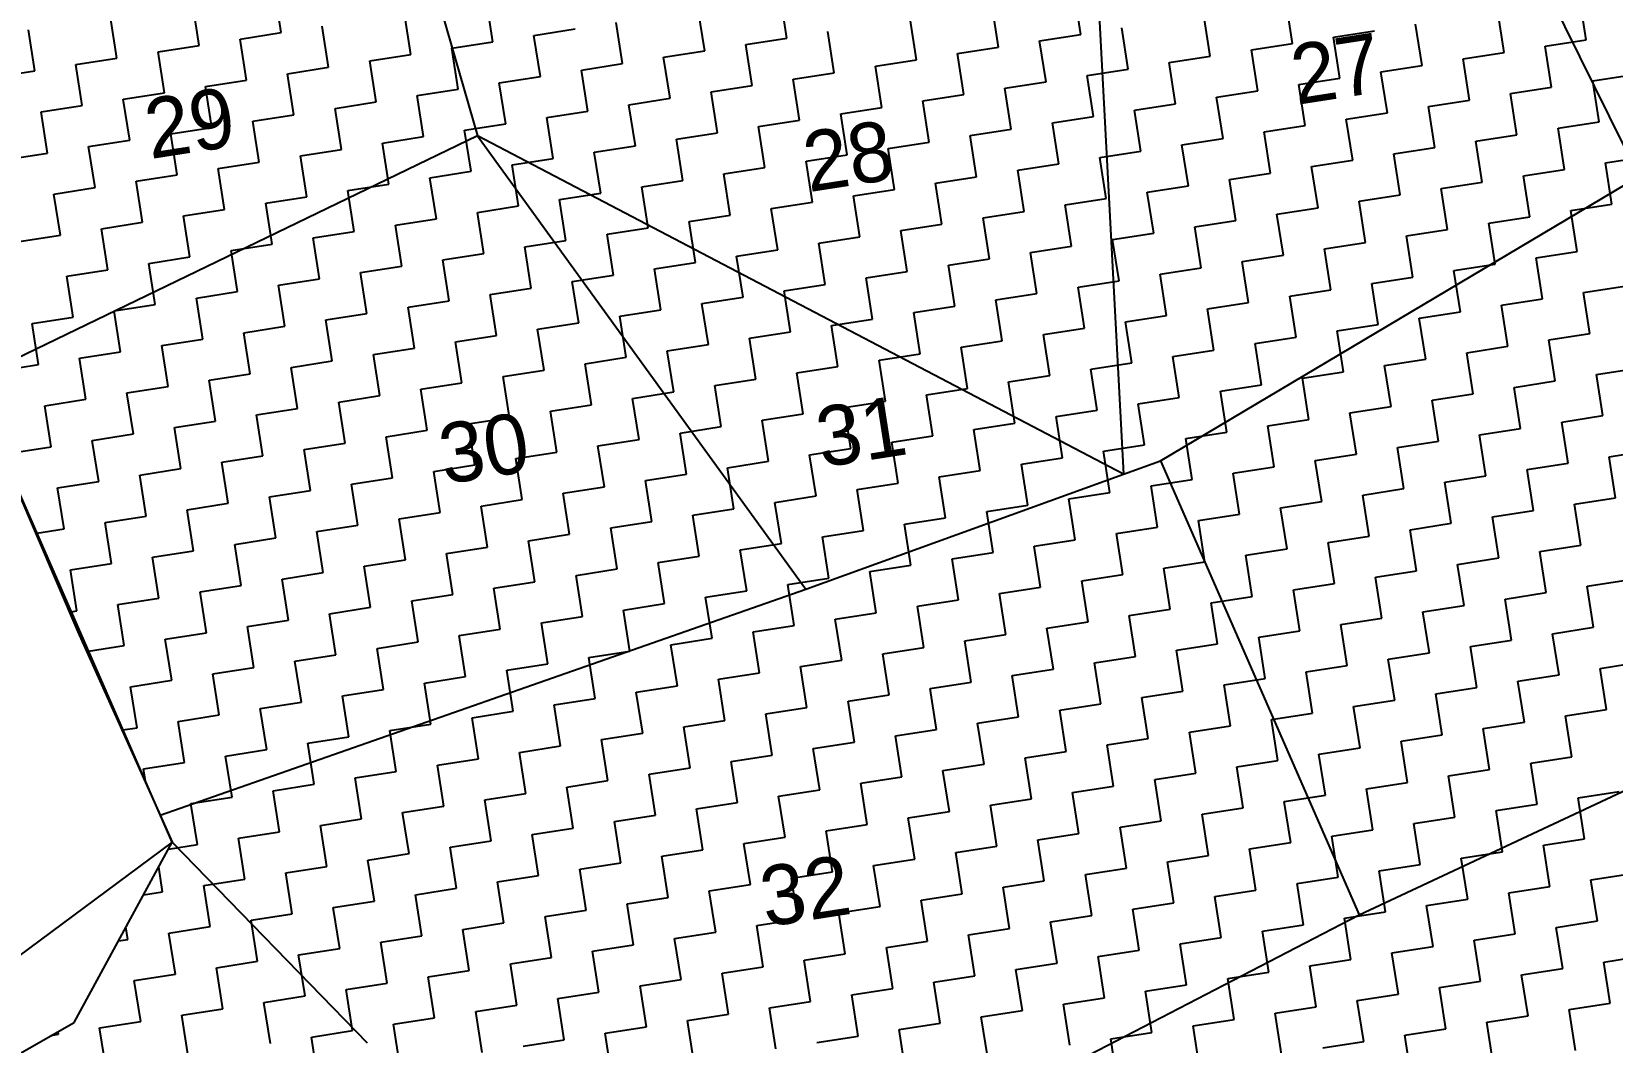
# Model space of a CAD drawing. Header units: metres. Extents: x 288492 to 290465, y 1999120 to 2001541.
# Drawn here: x 289050.3 to 289238.9, y 1999609.9 to 1999730.6 of the extents above; entities that cross this region are included whole.
import ezdxf
from ezdxf.enums import TextEntityAlignment as Align

# ---------------------------------------------------------------- set-up
doc = ezdxf.new("R2010")
doc.units = ezdxf.units.M
doc.header["$MEASUREMENT"] = 0
for name, color, linetype in [('POLY_HATCH', 12, 'Continuous'), ('POLY_PARCEL', 6, 'Continuous'), ('TEXT_PARCEL', 7, 'Continuous'), ('V_BOUND_LINE', 7, 'Continuous')]:
    doc.layers.add(name, color=color, linetype=linetype)
doc.styles.add('TEXT_MAP', font='KRDEV050.TTF')

# ---------------------------------------------------------------- blocks, each defined once
blk = doc.blocks.new('25')
at = {"layer": 'POLY_HATCH', "linetype": 'Continuous'}
for p, q in [((289072.13, 1999694.11), (289071.36, 1999699.17)), ((289098.18, 1999692.89), (289097.41, 1999697.94)), ((289134.34, 1999693.2), (289133.57, 1999698.26)), ((289170.5, 1999693.51), (289169.73, 1999698.57)), ((289051.9, 1999691.04), (289051.14, 1999696.1)), ((289062.01, 1999692.58), (289061.25, 1999697.63)), ((289088.06, 1999691.35), (289087.3, 1999696.41)), ((289124.23, 1999691.67), (289123.46, 1999696.72)), ((289160.39, 1999691.98), (289159.62, 1999697.03)), ((289196.55, 1999692.29), (289195.78, 1999697.35)), ((289222.6, 1999691.07), (289221.83, 1999696.12)), ((289232.71, 1999692.6), (289231.94, 1999697.66)), ((289041.79, 1999689.51), (289041.02, 1999694.56)), ((289067.07, 1999693.34), (289072.13, 1999694.11)), ((289077.95, 1999689.82), (289077.18, 1999694.88)), ((289103.23, 1999693.65), (289108.29, 1999694.42)), ((289114.11, 1999690.13), (289113.35, 1999695.19)), ((289140.16, 1999688.91), (289139.39, 1999693.97)), ((289150.27, 1999690.44), (289149.51, 1999695.5)), ((289176.32, 1999689.22), (289175.56, 1999694.28)), ((289186.44, 1999690.76), (289185.67, 1999695.81)), ((289212.49, 1999689.53), (289211.72, 1999694.59)), ((289056.96, 1999691.81), (289062.01, 1999692.58)), ((289067.84, 1999688.29), (289067.07, 1999693.34)), ((289093.12, 1999692.12), (289098.18, 1999692.89)), ((289093.89, 1999687.06), (289093.12, 1999692.12)), ((289104, 1999688.6), (289103.23, 1999693.65)), ((289129.28, 1999692.43), (289134.34, 1999693.2)), ((289130.05, 1999687.38), (289129.28, 1999692.43)), ((289165.44, 1999692.74), (289170.5, 1999693.51)), ((289166.21, 1999687.69), (289165.44, 1999692.74)), ((289191.49, 1999691.52), (289196.55, 1999692.29)), ((289201.61, 1999693.06), (289206.66, 1999693.82)), ((289202.37, 1999688), (289201.61, 1999693.06)), ((289227.65, 1999691.83), (289232.71, 1999692.6)), ((289046.85, 1999690.27), (289051.9, 1999691.04)), ((289047.61, 1999685.22), (289046.85, 1999690.27)), ((289057.73, 1999686.75), (289056.96, 1999691.81)), ((289083.01, 1999690.59), (289088.06, 1999691.35)), ((289083.77, 1999685.53), (289083.01, 1999690.59)), ((289109.06, 1999689.36), (289114.11, 1999690.13)), ((289119.17, 1999690.9), (289124.23, 1999691.67)), ((289119.94, 1999685.84), (289119.17, 1999690.9)), ((289145.22, 1999689.68), (289150.27, 1999690.44)), ((289155.33, 1999691.21), (289160.39, 1999691.98)), ((289156.1, 1999686.15), (289155.33, 1999691.21)), ((289181.38, 1999689.99), (289186.44, 1999690.76)), ((289192.26, 1999686.47), (289191.49, 1999691.52)), ((289217.54, 1999690.3), (289222.6, 1999691.07)), ((289218.31, 1999685.24), (289217.54, 1999690.3)), ((289228.42, 1999686.78), (289227.65, 1999691.83)), ((289036.73, 1999688.74), (289041.79, 1999689.51)), ((289062.78, 1999687.52), (289067.84, 1999688.29)), ((289072.89, 1999689.05), (289077.95, 1999689.82)), ((289073.66, 1999684), (289072.89, 1999689.05)), ((289098.94, 1999687.83), (289104, 1999688.6)), ((289109.82, 1999684.31), (289109.06, 1999689.36)), ((289135.11, 1999688.14), (289140.16, 1999688.91)), ((289135.87, 1999683.09), (289135.11, 1999688.14)), ((289145.99, 1999684.62), (289145.22, 1999689.68)), ((289171.27, 1999688.45), (289176.32, 1999689.22)), ((289172.03, 1999683.4), (289171.27, 1999688.45)), ((289182.15, 1999684.93), (289181.38, 1999689.99)), ((289207.43, 1999688.77), (289212.49, 1999689.53)), ((289208.2, 1999683.71), (289207.43, 1999688.77)), ((289233.48, 1999687.54), (289238.53, 1999688.31)), ((289052.67, 1999685.99), (289057.73, 1999686.75)), ((289063.55, 1999682.46), (289062.78, 1999687.52)), ((289088.83, 1999686.3), (289093.89, 1999687.06)), ((289089.6, 1999681.24), (289088.83, 1999686.3)), ((289099.71, 1999682.77), (289098.94, 1999687.83)), ((289124.99, 1999686.61), (289130.05, 1999687.38)), ((289125.76, 1999681.55), (289124.99, 1999686.61)), ((289161.15, 1999686.92), (289166.21, 1999687.69)), ((289161.92, 1999681.86), (289161.15, 1999686.92)), ((289187.2, 1999685.7), (289192.26, 1999686.47)), ((289197.32, 1999687.23), (289202.37, 1999688)), ((289198.08, 1999682.18), (289197.32, 1999687.23)), ((289223.37, 1999686.01), (289228.42, 1999686.78)), ((289234.24, 1999682.49), (289233.48, 1999687.54)), ((289042.56, 1999684.45), (289047.61, 1999685.22)), ((289043.32, 1999679.39), (289042.56, 1999684.45)), ((289053.44, 1999680.93), (289052.67, 1999685.99)), ((289078.72, 1999684.76), (289083.77, 1999685.53)), ((289079.48, 1999679.71), (289078.72, 1999684.76)), ((289104.77, 1999683.54), (289109.82, 1999684.31)), ((289114.88, 1999685.07), (289119.94, 1999685.84)), ((289115.65, 1999680.02), (289114.88, 1999685.07)), ((289140.93, 1999683.85), (289145.99, 1999684.62)), ((289151.04, 1999685.39), (289156.1, 1999686.15)), ((289151.81, 1999680.33), (289151.04, 1999685.39)), ((289177.09, 1999684.16), (289182.15, 1999684.93)), ((289187.97, 1999680.64), (289187.2, 1999685.7)), ((289213.25, 1999684.48), (289218.31, 1999685.24)), ((289214.02, 1999679.42), (289213.25, 1999684.48)), ((289224.13, 1999680.95), (289223.37, 1999686.01)), ((289058.49, 1999681.7), (289063.55, 1999682.46)), ((289068.61, 1999683.23), (289073.66, 1999684)), ((289069.37, 1999678.17), (289068.61, 1999683.23)), ((289094.65, 1999682.01), (289099.71, 1999682.77)), ((289105.53, 1999678.48), (289104.77, 1999683.54)), ((289130.82, 1999682.32), (289135.87, 1999683.09)), ((289131.58, 1999677.26), (289130.82, 1999682.32)), ((289141.7, 1999678.8), (289140.93, 1999683.85)), ((289166.98, 1999682.63), (289172.03, 1999683.4)), ((289167.74, 1999677.57), (289166.98, 1999682.63)), ((289177.86, 1999679.11), (289177.09, 1999684.16)), ((289203.14, 1999682.94), (289208.2, 1999683.71)), ((289203.91, 1999677.89), (289203.14, 1999682.94)), ((289229.19, 1999681.72), (289234.24, 1999682.49)), ((289048.38, 1999680.16), (289053.44, 1999680.93)), ((289059.26, 1999676.64), (289058.49, 1999681.7)), ((289084.54, 1999680.47), (289089.6, 1999681.24)), ((289085.31, 1999675.42), (289084.54, 1999680.47)), ((289095.42, 1999676.95), (289094.65, 1999682.01)), ((289120.7, 1999680.79), (289125.76, 1999681.55)), ((289121.47, 1999675.73), (289120.7, 1999680.79)), ((289146.75, 1999679.56), (289151.81, 1999680.33)), ((289156.86, 1999681.1), (289161.92, 1999681.86)), ((289157.63, 1999676.04), (289156.86, 1999681.1)), ((289182.91, 1999679.88), (289187.97, 1999680.64)), ((289193.03, 1999681.41), (289198.08, 1999682.18)), ((289193.79, 1999676.35), (289193.03, 1999681.41)), ((289219.08, 1999680.19), (289224.13, 1999680.95)), ((289229.96, 1999676.66), (289229.19, 1999681.72)), ((289038.27, 1999678.63), (289043.32, 1999679.39)), ((289049.15, 1999675.11), (289048.38, 1999680.16)), ((289074.43, 1999678.94), (289079.48, 1999679.71)), ((289075.2, 1999673.88), (289074.43, 1999678.94)), ((289100.48, 1999677.72), (289105.53, 1999678.48)), ((289110.59, 1999679.25), (289115.65, 1999680.02)), ((289111.36, 1999674.2), (289110.59, 1999679.25)), ((289136.64, 1999678.03), (289141.7, 1999678.8)), ((289147.52, 1999674.51), (289146.75, 1999679.56)), ((289172.8, 1999678.34), (289177.86, 1999679.11)), ((289183.68, 1999674.82), (289182.91, 1999679.88)), ((289208.96, 1999678.65), (289214.02, 1999679.42)), ((289209.73, 1999673.6), (289208.96, 1999678.65)), ((289219.84, 1999675.13), (289219.08, 1999680.19)), ((289054.2, 1999675.87), (289059.26, 1999676.64)), ((289064.32, 1999677.41), (289069.37, 1999678.17)), ((289065.08, 1999672.35), (289064.32, 1999677.41)), ((289090.36, 1999676.18), (289095.42, 1999676.95)), ((289101.24, 1999672.66), (289100.48, 1999677.72)), ((289126.53, 1999676.5), (289131.58, 1999677.26)), ((289127.29, 1999671.44), (289126.53, 1999676.5)), ((289137.41, 1999672.97), (289136.64, 1999678.03)), ((289162.69, 1999676.81), (289167.74, 1999677.57)), ((289163.46, 1999671.75), (289162.69, 1999676.81)), ((289173.57, 1999673.29), (289172.8, 1999678.34)), ((289198.85, 1999677.12), (289203.91, 1999677.89)), ((289199.62, 1999672.06), (289198.85, 1999677.12)), ((289224.9, 1999675.9), (289229.96, 1999676.66)), ((289235.01, 1999677.43), (289240.07, 1999678.2)), ((289235.78, 1999672.37), (289235.01, 1999677.43)), ((289044.09, 1999674.34), (289049.15, 1999675.11)), ((289054.97, 1999670.82), (289054.2, 1999675.87)), ((289080.25, 1999674.65), (289085.31, 1999675.42)), ((289081.02, 1999669.59), (289080.25, 1999674.65)), ((289091.13, 1999671.13), (289090.36, 1999676.18)), ((289116.41, 1999674.96), (289121.47, 1999675.73)), ((289117.18, 1999669.91), (289116.41, 1999674.96)), ((289142.46, 1999673.74), (289147.52, 1999674.51)), ((289152.58, 1999675.27), (289157.63, 1999676.04)), ((289153.34, 1999670.22), (289152.58, 1999675.27)), ((289178.62, 1999674.05), (289183.68, 1999674.82)), ((289188.74, 1999675.59), (289193.79, 1999676.35)), ((289189.5, 1999670.53), (289188.74, 1999675.59)), ((289214.79, 1999674.36), (289219.84, 1999675.13)), ((289225.67, 1999670.84), (289224.9, 1999675.9)), ((289044.86, 1999669.28), (289044.09, 1999674.34)), ((289070.14, 1999673.12), (289075.2, 1999673.88)), ((289070.91, 1999668.06), (289070.14, 1999673.12)), ((289096.19, 1999671.89), (289101.24, 1999672.66)), ((289106.3, 1999673.43), (289111.36, 1999674.2)), ((289107.07, 1999668.37), (289106.3, 1999673.43)), ((289132.35, 1999672.21), (289137.41, 1999672.97)), ((289143.23, 1999668.68), (289142.46, 1999673.74)), ((289168.51, 1999672.52), (289173.57, 1999673.29)), ((289179.39, 1999669), (289178.62, 1999674.05)), ((289204.67, 1999672.83), (289209.73, 1999673.6)), ((289205.44, 1999667.77), (289204.67, 1999672.83)), ((289215.55, 1999669.31), (289214.79, 1999674.36)), ((289049.91, 1999670.05), (289054.97, 1999670.82)), ((289060.03, 1999671.58), (289065.08, 1999672.35)), ((289060.79, 1999666.53), (289060.03, 1999671.58)), ((289086.08, 1999670.36), (289091.13, 1999671.13)), ((289096.95, 1999666.84), (289096.19, 1999671.89)), ((289122.24, 1999670.67), (289127.29, 1999671.44)), ((289123, 1999665.62), (289122.24, 1999670.67)), ((289133.12, 1999667.15), (289132.35, 1999672.21)), ((289158.4, 1999670.98), (289163.46, 1999671.75)), ((289159.17, 1999665.93), (289158.4, 1999670.98)), ((289169.28, 1999667.46), (289168.51, 1999672.52)), ((289194.56, 1999671.3), (289199.62, 1999672.06)), ((289195.33, 1999666.24), (289194.56, 1999671.3)), ((289220.61, 1999670.07), (289225.67, 1999670.84)), ((289230.72, 1999671.61), (289235.78, 1999672.37)), ((289231.49, 1999666.55), (289230.72, 1999671.61)), ((289039.8, 1999668.52), (289044.86, 1999669.28)), ((289050.68, 1999664.99), (289049.91, 1999670.05)), ((289075.96, 1999668.83), (289081.02, 1999669.59)), ((289076.73, 1999663.77), (289075.96, 1999668.83)), ((289086.84, 1999665.3), (289086.08, 1999670.36)), ((289112.12, 1999669.14), (289117.18, 1999669.91)), ((289112.89, 1999664.08), (289112.12, 1999669.14)), ((289138.17, 1999667.92), (289143.23, 1999668.68)), ((289148.29, 1999669.45), (289153.34, 1999670.22)), ((289149.05, 1999664.39), (289148.29, 1999669.45)), ((289174.33, 1999668.23), (289179.39, 1999669)), ((289184.45, 1999669.76), (289189.5, 1999670.53)), ((289185.21, 1999664.71), (289184.45, 1999669.76)), ((289210.5, 1999668.54), (289215.55, 1999669.31)), ((289221.38, 1999665.02), (289220.61, 1999670.07)), ((289065.85, 1999667.29), (289070.91, 1999668.06)), ((289066.62, 1999662.24), (289065.85, 1999667.29)), ((289091.9, 1999666.07), (289096.95, 1999666.84)), ((289102.01, 1999667.61), (289107.07, 1999668.37)), ((289102.78, 1999662.55), (289102.01, 1999667.61)), ((289128.06, 1999666.38), (289133.12, 1999667.15)), ((289138.94, 1999662.86), (289138.17, 1999667.92)), ((289164.22, 1999666.69), (289169.28, 1999667.46)), ((289175.1, 1999663.17), (289174.33, 1999668.23)), ((289200.38, 1999667.01), (289205.44, 1999667.77)), ((289201.15, 1999661.95), (289200.38, 1999667.01)), ((289211.26, 1999663.48), (289210.5, 1999668.54)), ((289045.62, 1999664.23), (289050.68, 1999664.99)), ((289055.74, 1999665.76), (289060.79, 1999666.53)), ((289056.5, 1999660.7), (289055.74, 1999665.76)), ((289081.79, 1999664.54), (289086.84, 1999665.3)), ((289092.67, 1999661.01), (289091.9, 1999666.07)), ((289117.95, 1999664.85), (289123, 1999665.62)), ((289118.71, 1999659.79), (289117.95, 1999664.85)), ((289128.83, 1999661.33), (289128.06, 1999666.38)), ((289154.11, 1999665.16), (289159.17, 1999665.93)), ((289154.88, 1999660.1), (289154.11, 1999665.16)), ((289164.99, 1999661.64), (289164.22, 1999666.69)), ((289190.27, 1999665.47), (289195.33, 1999666.24)), ((289191.04, 1999660.42), (289190.27, 1999665.47)), ((289216.32, 1999664.25), (289221.38, 1999665.02)), ((289226.43, 1999665.78), (289231.49, 1999666.55)), ((289227.2, 1999660.73), (289226.43, 1999665.78)), ((289046.39, 1999659.17), (289045.62, 1999664.23)), ((289071.67, 1999663), (289076.73, 1999663.77)), ((289072.44, 1999657.95), (289071.67, 1999663)), ((289082.55, 1999659.48), (289081.79, 1999664.54)), ((289107.83, 1999663.32), (289112.89, 1999664.08)), ((289108.6, 1999658.26), (289107.83, 1999663.32)), ((289133.88, 1999662.09), (289138.94, 1999662.86)), ((289144, 1999663.63), (289149.05, 1999664.39)), ((289144.76, 1999658.57), (289144, 1999663.63)), ((289170.05, 1999662.41), (289175.1, 1999663.17)), ((289180.16, 1999663.94), (289185.21, 1999664.71)), ((289180.92, 1999658.88), (289180.16, 1999663.94)), ((289206.21, 1999662.72), (289211.26, 1999663.48)), ((289217.09, 1999659.19), (289216.32, 1999664.25)), ((289061.56, 1999661.47), (289066.62, 1999662.24)), ((289062.33, 1999656.41), (289061.56, 1999661.47)), ((289087.61, 1999660.25), (289092.67, 1999661.01)), ((289097.72, 1999661.78), (289102.78, 1999662.55)), ((289098.49, 1999656.73), (289097.72, 1999661.78)), ((289123.77, 1999660.56), (289128.83, 1999661.33)), ((289134.65, 1999657.04), (289133.88, 1999662.09)), ((289159.93, 1999660.87), (289164.99, 1999661.64)), ((289160.7, 1999655.82), (289159.93, 1999660.87)), ((289170.81, 1999657.35), (289170.05, 1999662.41)), ((289196.09, 1999661.18), (289201.15, 1999661.95)), ((289196.86, 1999656.13), (289196.09, 1999661.18)), ((289206.97, 1999657.66), (289206.21, 1999662.72)), ((289232.26, 1999661.5), (289237.31, 1999662.26)), ((289233.02, 1999656.44), (289232.26, 1999661.5)), ((289041.33, 1999658.4), (289046.39, 1999659.17)), ((289051.45, 1999659.94), (289056.5, 1999660.7)), ((289052.21, 1999654.88), (289051.45, 1999659.94)), ((289077.5, 1999658.71), (289082.55, 1999659.48)), ((289088.38, 1999655.19), (289087.61, 1999660.25)), ((289113.66, 1999659.03), (289118.71, 1999659.79)), ((289114.42, 1999653.97), (289113.66, 1999659.03)), ((289124.54, 1999655.5), (289123.77, 1999660.56)), ((289149.82, 1999659.34), (289154.88, 1999660.1)), ((289150.59, 1999654.28), (289149.82, 1999659.34)), ((289185.98, 1999659.65), (289191.04, 1999660.42)), ((289186.75, 1999654.59), (289185.98, 1999659.65)), ((289212.03, 1999658.43), (289217.09, 1999659.19)), ((289222.14, 1999659.96), (289227.2, 1999660.73)), ((289222.91, 1999654.91), (289222.14, 1999659.96)), ((289042.1, 1999653.35), (289041.33, 1999658.4)), ((289067.38, 1999657.18), (289072.44, 1999657.95)), ((289068.15, 1999652.12), (289067.38, 1999657.18)), ((289078.26, 1999653.66), (289077.5, 1999658.71)), ((289103.54, 1999657.49), (289108.6, 1999658.26)), ((289104.31, 1999652.44), (289103.54, 1999657.49)), ((289129.59, 1999656.27), (289134.65, 1999657.04)), ((289139.71, 1999657.8), (289144.76, 1999658.57)), ((289140.47, 1999652.75), (289139.71, 1999657.8)), ((289165.76, 1999656.58), (289170.81, 1999657.35)), ((289175.87, 1999658.12), (289180.92, 1999658.88)), ((289176.64, 1999653.06), (289175.87, 1999658.12)), ((289201.92, 1999656.89), (289206.97, 1999657.66)), ((289212.8, 1999653.37), (289212.03, 1999658.43)), ((289057.27, 1999655.65), (289062.33, 1999656.41)), ((289058.04, 1999650.59), (289057.27, 1999655.65)), ((289083.32, 1999654.42), (289088.38, 1999655.19)), ((289093.43, 1999655.96), (289098.49, 1999656.73)), ((289094.2, 1999650.9), (289093.43, 1999655.96)), ((289119.48, 1999654.74), (289124.54, 1999655.5)), ((289130.36, 1999651.21), (289129.59, 1999656.27)), ((289155.64, 1999655.05), (289160.7, 1999655.82)), ((289156.41, 1999649.99), (289155.64, 1999655.05)), ((289166.52, 1999651.53), (289165.76, 1999656.58)), ((289191.8, 1999655.36), (289196.86, 1999656.13)), ((289192.57, 1999650.3), (289191.8, 1999655.36)), ((289202.68, 1999651.84), (289201.92, 1999656.89)), ((289227.97, 1999655.67), (289233.02, 1999656.44)), ((289228.73, 1999650.62), (289227.97, 1999655.67)), ((289037.04, 1999652.58), (289042.1, 1999653.35)), ((289047.16, 1999654.11), (289052.21, 1999654.88)), ((289047.92, 1999649.06), (289047.16, 1999654.11)), ((289073.21, 1999652.89), (289078.26, 1999653.66)), ((289084.09, 1999649.37), (289083.32, 1999654.42)), ((289109.37, 1999653.2), (289114.42, 1999653.97)), ((289110.14, 1999648.15), (289109.37, 1999653.2)), ((289120.25, 1999649.68), (289119.48, 1999654.74)), ((289145.53, 1999653.51), (289150.59, 1999654.28)), ((289146.3, 1999648.46), (289145.53, 1999653.51)), ((289181.69, 1999653.83), (289186.75, 1999654.59)), ((289182.46, 1999648.77), (289181.69, 1999653.83)), ((289207.74, 1999652.6), (289212.8, 1999653.37)), ((289217.85, 1999654.14), (289222.91, 1999654.91)), ((289218.62, 1999649.08), (289217.85, 1999654.14)), ((289063.09, 1999651.36), (289068.15, 1999652.12)), ((289063.86, 1999646.3), (289063.09, 1999651.36)), ((289073.97, 1999647.83), (289073.21, 1999652.89)), ((289099.26, 1999651.67), (289104.31, 1999652.44)), ((289100.02, 1999646.61), (289099.26, 1999651.67)), ((289125.3, 1999650.45), (289130.36, 1999651.21)), ((289135.42, 1999651.98), (289140.47, 1999652.75)), ((289136.18, 1999646.92), (289135.42, 1999651.98)), ((289161.47, 1999650.76), (289166.52, 1999651.53)), ((289171.58, 1999652.29), (289176.64, 1999653.06)), ((289172.35, 1999647.24), (289171.58, 1999652.29)), ((289197.63, 1999651.07), (289202.68, 1999651.84)), ((289208.51, 1999647.55), (289207.74, 1999652.6)), ((289233.79, 1999651.38), (289238.85, 1999652.15)), ((289234.56, 1999646.33), (289233.79, 1999651.38)), ((289052.98, 1999649.82), (289058.04, 1999650.59)), ((289053.75, 1999644.77), (289052.98, 1999649.82)), ((289079.03, 1999648.6), (289084.09, 1999649.37)), ((289089.14, 1999650.14), (289094.2, 1999650.9)), ((289089.91, 1999645.08), (289089.14, 1999650.14)), ((289115.19, 1999648.91), (289120.25, 1999649.68)), ((289126.07, 1999645.39), (289125.3, 1999650.45)), ((289151.35, 1999649.22), (289156.41, 1999649.99)), ((289152.12, 1999644.17), (289151.35, 1999649.22)), ((289162.23, 1999645.7), (289161.47, 1999650.76)), ((289187.52, 1999649.54), (289192.57, 1999650.3)), ((289188.28, 1999644.48), (289187.52, 1999649.54)), ((289198.39, 1999646.01), (289197.63, 1999651.07)), ((289223.68, 1999649.85), (289228.73, 1999650.62)), ((289224.44, 1999644.79), (289223.68, 1999649.85)), ((289042.87, 1999648.29), (289047.92, 1999649.06)), ((289043.63, 1999643.23), (289042.87, 1999648.29)), ((289068.92, 1999647.07), (289073.97, 1999647.83)), ((289079.8, 1999643.54), (289079.03, 1999648.6)), ((289105.08, 1999647.38), (289110.14, 1999648.15)), ((289105.85, 1999642.32), (289105.08, 1999647.38)), ((289115.96, 1999643.86), (289115.19, 1999648.91)), ((289141.24, 1999647.69), (289146.3, 1999648.46)), ((289142.01, 1999642.63), (289141.24, 1999647.69)), ((289177.4, 1999648), (289182.46, 1999648.77)), ((289178.17, 1999642.95), (289177.4, 1999648)), ((289203.45, 1999646.78), (289208.51, 1999647.55)), ((289213.56, 1999648.31), (289218.62, 1999649.08)), ((289214.33, 1999643.26), (289213.56, 1999648.31)), ((289058.8, 1999645.53), (289063.86, 1999646.3)), ((289059.57, 1999640.48), (289058.8, 1999645.53)), ((289069.68, 1999642.01), (289068.92, 1999647.07)), ((289094.97, 1999645.85), (289100.02, 1999646.61)), ((289095.73, 1999640.79), (289094.97, 1999645.85)), ((289121.01, 1999644.62), (289126.07, 1999645.39)), ((289131.13, 1999646.16), (289136.18, 1999646.92)), ((289131.89, 1999641.1), (289131.13, 1999646.16)), ((289157.18, 1999644.94), (289162.23, 1999645.7)), ((289167.29, 1999646.47), (289172.35, 1999647.24)), ((289168.06, 1999641.41), (289167.29, 1999646.47)), ((289193.34, 1999645.25), (289198.39, 1999646.01)), ((289204.22, 1999641.72), (289203.45, 1999646.78)), ((289229.5, 1999645.56), (289234.56, 1999646.33)), ((289230.27, 1999640.5), (289229.5, 1999645.56)), ((289048.69, 1999644), (289053.75, 1999644.77)), ((289049.46, 1999638.94), (289048.69, 1999644)), ((289074.74, 1999642.78), (289079.8, 1999643.54)), ((289084.85, 1999644.31), (289089.91, 1999645.08)), ((289085.62, 1999639.26), (289084.85, 1999644.31)), ((289110.9, 1999643.09), (289115.96, 1999643.86)), ((289121.78, 1999639.57), (289121.01, 1999644.62)), ((289147.06, 1999643.4), (289152.12, 1999644.17)), ((289147.83, 1999638.35), (289147.06, 1999643.4)), ((289157.94, 1999639.88), (289157.18, 1999644.94)), ((289183.23, 1999643.71), (289188.28, 1999644.48)), ((289183.99, 1999638.66), (289183.23, 1999643.71)), ((289194.11, 1999640.19), (289193.34, 1999645.25)), ((289219.39, 1999644.03), (289224.44, 1999644.79)), ((289220.15, 1999638.97), (289219.39, 1999644.03)), ((289038.58, 1999642.47), (289043.63, 1999643.23)), ((289064.63, 1999641.24), (289069.68, 1999642.01)), ((289075.51, 1999637.72), (289074.74, 1999642.78)), ((289100.79, 1999641.56), (289105.85, 1999642.32)), ((289101.56, 1999636.5), (289100.79, 1999641.56)), ((289111.67, 1999638.03), (289110.9, 1999643.09)), ((289136.95, 1999641.87), (289142.01, 1999642.63)), ((289137.72, 1999636.81), (289136.95, 1999641.87)), ((289173.11, 1999642.18), (289178.17, 1999642.95)), ((289173.88, 1999637.12), (289173.11, 1999642.18)), ((289199.16, 1999640.96), (289204.22, 1999641.72)), ((289209.27, 1999642.49), (289214.33, 1999643.26)), ((289210.04, 1999637.44), (289209.27, 1999642.49)), ((289235.32, 1999641.27), (289240.38, 1999642.04)), ((289054.51, 1999639.71), (289059.57, 1999640.48)), ((289055.28, 1999634.65), (289054.51, 1999639.71)), ((289065.39, 1999636.19), (289064.63, 1999641.24)), ((289090.68, 1999640.02), (289095.73, 1999640.79)), ((289091.44, 1999634.97), (289090.68, 1999640.02)), ((289116.73, 1999638.8), (289121.78, 1999639.57)), ((289126.84, 1999640.33), (289131.89, 1999641.1)), ((289127.61, 1999635.28), (289126.84, 1999640.33)), ((289152.89, 1999639.11), (289157.94, 1999639.88)), ((289163, 1999640.65), (289168.06, 1999641.41)), ((289163.77, 1999635.59), (289163, 1999640.65)), ((289189.05, 1999639.42), (289194.11, 1999640.19)), ((289199.93, 1999635.9), (289199.16, 1999640.96)), ((289225.21, 1999639.74), (289230.27, 1999640.5)), ((289225.98, 1999634.68), (289225.21, 1999639.74)), ((289236.09, 1999636.21), (289235.32, 1999641.27)), ((289044.4, 1999638.18), (289049.46, 1999638.94)), ((289045.17, 1999633.12), (289044.4, 1999638.18)), ((289070.45, 1999636.95), (289075.51, 1999637.72)), ((289080.56, 1999638.49), (289085.62, 1999639.26)), ((289081.33, 1999633.43), (289080.56, 1999638.49)), ((289106.61, 1999637.27), (289111.67, 1999638.03)), ((289117.49, 1999633.74), (289116.73, 1999638.8)), ((289142.77, 1999637.58), (289147.83, 1999638.35)), ((289143.54, 1999632.52), (289142.77, 1999637.58)), ((289153.65, 1999634.06), (289152.89, 1999639.11)), ((289178.94, 1999637.89), (289183.99, 1999638.66)), ((289179.7, 1999632.83), (289178.94, 1999637.89)), ((289189.82, 1999634.37), (289189.05, 1999639.42)), ((289215.1, 1999638.2), (289220.15, 1999638.97)), ((289215.86, 1999633.15), (289215.1, 1999638.2)), ((289060.34, 1999635.42), (289065.39, 1999636.19)), ((289071.22, 1999631.9), (289070.45, 1999636.95)), ((289096.5, 1999635.73), (289101.56, 1999636.5)), ((289097.27, 1999630.68), (289096.5, 1999635.73)), ((289107.38, 1999632.21), (289106.61, 1999637.27)), ((289132.66, 1999636.04), (289137.72, 1999636.81)), ((289133.43, 1999630.99), (289132.66, 1999636.04)), ((289158.71, 1999634.82), (289163.77, 1999635.59)), ((289168.82, 1999636.36), (289173.88, 1999637.12)), ((289169.59, 1999631.3), (289168.82, 1999636.36)), ((289194.87, 1999635.13), (289199.93, 1999635.9)), ((289204.99, 1999636.67), (289210.04, 1999637.44)), ((289205.75, 1999631.61), (289204.99, 1999636.67)), ((289231.03, 1999635.45), (289236.09, 1999636.21)), ((289050.23, 1999633.89), (289055.28, 1999634.65)), ((289050.99, 1999628.83), (289050.23, 1999633.89)), ((289061.1, 1999630.36), (289060.34, 1999635.42)), ((289086.39, 1999634.2), (289091.44, 1999634.97)), ((289087.15, 1999629.14), (289086.39, 1999634.2)), ((289112.44, 1999632.98), (289117.49, 1999633.74)), ((289122.55, 1999634.51), (289127.61, 1999635.28)), ((289123.32, 1999629.45), (289122.55, 1999634.51)), ((289148.6, 1999633.29), (289153.65, 1999634.06)), ((289159.48, 1999629.77), (289158.71, 1999634.82)), ((289184.76, 1999633.6), (289189.82, 1999634.37)), ((289195.64, 1999630.08), (289194.87, 1999635.13)), ((289220.92, 1999633.91), (289225.98, 1999634.68)), ((289221.69, 1999628.86), (289220.92, 1999633.91)), ((289231.8, 1999630.39), (289231.03, 1999635.45)), ((289041.83, 1999632.61), (289045.17, 1999633.12)), ((289066.16, 1999631.13), (289071.22, 1999631.9)), ((289076.27, 1999632.67), (289081.33, 1999633.43)), ((289077.04, 1999627.61), (289076.27, 1999632.67)), ((289102.32, 1999631.44), (289107.38, 1999632.21)), ((289113.2, 1999627.92), (289112.44, 1999632.98)), ((289138.48, 1999631.76), (289143.54, 1999632.52)), ((289139.25, 1999626.7), (289138.48, 1999631.76)), ((289149.36, 1999628.23), (289148.6, 1999633.29)), ((289174.65, 1999632.07), (289179.7, 1999632.83)), ((289175.41, 1999627.01), (289174.65, 1999632.07)), ((289185.53, 1999628.54), (289184.76, 1999633.6)), ((289210.81, 1999632.38), (289215.86, 1999633.15)), ((289211.58, 1999627.32), (289210.81, 1999632.38)), ((289056.05, 1999629.6), (289061.1, 1999630.36)), ((289066.93, 1999626.08), (289066.16, 1999631.13)), ((289092.21, 1999629.91), (289097.27, 1999630.68)), ((289092.98, 1999624.85), (289092.21, 1999629.91)), ((289103.09, 1999626.39), (289102.32, 1999631.44)), ((289128.37, 1999630.22), (289133.43, 1999630.99)), ((289129.14, 1999625.16), (289128.37, 1999630.22)), ((289154.42, 1999629), (289159.48, 1999629.77)), ((289164.53, 1999630.53), (289169.59, 1999631.3)), ((289165.3, 1999625.48), (289164.53, 1999630.53)), ((289190.58, 1999629.31), (289195.64, 1999630.08)), ((289200.7, 1999630.84), (289205.75, 1999631.61)), ((289201.46, 1999625.79), (289200.7, 1999630.84)), ((289226.74, 1999629.62), (289231.8, 1999630.39)), ((289045.94, 1999628.06), (289050.99, 1999628.83)), ((289046.7, 1999623.01), (289045.94, 1999628.06)), ((289056.82, 1999624.54), (289056.05, 1999629.6)), ((289082.1, 1999628.38), (289087.15, 1999629.14)), ((289082.86, 1999623.32), (289082.1, 1999628.38)), ((289108.15, 1999627.15), (289113.2, 1999627.92)), ((289118.26, 1999628.69), (289123.32, 1999629.45)), ((289119.03, 1999623.63), (289118.26, 1999628.69)), ((289144.31, 1999627.47), (289149.36, 1999628.23)), ((289155.19, 1999623.94), (289154.42, 1999629)), ((289180.47, 1999627.78), (289185.53, 1999628.54)), ((289191.35, 1999624.25), (289190.58, 1999629.31)), ((289216.63, 1999628.09), (289221.69, 1999628.86)), ((289217.4, 1999623.03), (289216.63, 1999628.09)), ((289227.51, 1999624.57), (289226.74, 1999629.62)), ((289061.87, 1999625.31), (289066.93, 1999626.08)), ((289071.98, 1999626.84), (289077.04, 1999627.61)), ((289072.75, 1999621.79), (289071.98, 1999626.84)), ((289098.03, 1999625.62), (289103.09, 1999626.39)), ((289108.91, 1999622.1), (289108.15, 1999627.15)), ((289134.2, 1999625.93), (289139.25, 1999626.7)), ((289134.96, 1999620.88), (289134.2, 1999625.93)), ((289145.07, 1999622.41), (289144.31, 1999627.47)), ((289170.36, 1999626.24), (289175.41, 1999627.01)), ((289171.12, 1999621.19), (289170.36, 1999626.24)), ((289181.24, 1999622.72), (289180.47, 1999627.78)), ((289206.52, 1999626.56), (289211.58, 1999627.32)), ((289207.29, 1999621.5), (289206.52, 1999626.56)), ((289232.57, 1999625.33), (289237.62, 1999626.1)), ((289051.76, 1999623.77), (289056.82, 1999624.54)), ((289062.64, 1999620.25), (289061.87, 1999625.31)), ((289087.92, 1999624.09), (289092.98, 1999624.85)), ((289088.69, 1999619.03), (289087.92, 1999624.09)), ((289098.8, 1999620.56), (289098.03, 1999625.62)), ((289124.08, 1999624.4), (289129.14, 1999625.16)), ((289124.85, 1999619.34), (289124.08, 1999624.4)), ((289150.13, 1999623.18), (289155.19, 1999623.94)), ((289160.24, 1999624.71), (289165.3, 1999625.48)), ((289161.01, 1999619.65), (289160.24, 1999624.71)), ((289186.29, 1999623.49), (289191.35, 1999624.25)), ((289196.41, 1999625.02), (289201.46, 1999625.79)), ((289197.17, 1999619.97), (289196.41, 1999625.02)), ((289222.45, 1999623.8), (289227.51, 1999624.57)), ((289233.33, 1999620.28), (289232.57, 1999625.33)), ((289046.02, 1999622.9), (289046.7, 1999623.01)), ((289052.53, 1999618.72), (289051.76, 1999623.77)), ((289077.81, 1999622.55), (289082.86, 1999623.32)), ((289078.57, 1999617.5), (289077.81, 1999622.55)), ((289103.86, 1999621.33), (289108.91, 1999622.1)), ((289113.97, 1999622.86), (289119.03, 1999623.63)), ((289114.74, 1999617.81), (289113.97, 1999622.86)), ((289140.02, 1999621.64), (289145.07, 1999622.41)), ((289150.9, 1999618.12), (289150.13, 1999623.18)), ((289176.18, 1999621.95), (289181.24, 1999622.72)), ((289187.06, 1999618.43), (289186.29, 1999623.49)), ((289212.34, 1999622.27), (289217.4, 1999623.03)), ((289213.11, 1999617.21), (289212.34, 1999622.27)), ((289223.22, 1999618.74), (289222.45, 1999623.8)), ((289057.58, 1999619.48), (289062.64, 1999620.25)), ((289067.7, 1999621.02), (289072.75, 1999621.79)), ((289068.46, 1999615.96), (289067.7, 1999621.02)), ((289093.74, 1999619.8), (289098.8, 1999620.56)), ((289104.62, 1999616.27), (289103.86, 1999621.33)), ((289129.91, 1999620.11), (289134.96, 1999620.88)), ((289130.67, 1999615.05), (289129.91, 1999620.11)), ((289140.79, 1999616.59), (289140.02, 1999621.64)), ((289166.07, 1999620.42), (289171.12, 1999621.19)), ((289166.83, 1999615.36), (289166.07, 1999620.42)), ((289176.95, 1999616.9), (289176.18, 1999621.95)), ((289202.23, 1999620.73), (289207.29, 1999621.5)), ((289203, 1999615.68), (289202.23, 1999620.73)), ((289228.28, 1999619.51), (289233.33, 1999620.28)), ((289048.12, 1999618.05), (289052.53, 1999618.72)), ((289058.35, 1999614.43), (289057.58, 1999619.48)), ((289083.63, 1999618.26), (289088.69, 1999619.03)), ((289084.4, 1999613.21), (289083.63, 1999618.26)), ((289094.51, 1999614.74), (289093.74, 1999619.8)), ((289119.79, 1999618.57), (289124.85, 1999619.34)), ((289120.56, 1999613.52), (289119.79, 1999618.57)), ((289145.84, 1999617.35), (289150.9, 1999618.12)), ((289155.95, 1999618.89), (289161.01, 1999619.65)), ((289156.72, 1999613.83), (289155.95, 1999618.89)), ((289182, 1999617.66), (289187.06, 1999618.43)), ((289192.12, 1999619.2), (289197.17, 1999619.97)), ((289192.88, 1999614.14), (289192.12, 1999619.2)), ((289218.17, 1999617.98), (289223.22, 1999618.74)), ((289229.05, 1999614.45), (289228.28, 1999619.51)), ((289073.52, 1999616.73), (289078.57, 1999617.5)), ((289074.29, 1999611.67), (289073.52, 1999616.73)), ((289099.57, 1999615.51), (289104.62, 1999616.27)), ((289109.68, 1999617.04), (289114.74, 1999617.81)), ((289110.45, 1999611.98), (289109.68, 1999617.04)), ((289135.73, 1999615.82), (289140.79, 1999616.59)), ((289146.61, 1999612.3), (289145.84, 1999617.35)), ((289171.89, 1999616.13), (289176.95, 1999616.9)), ((289182.77, 1999612.61), (289182, 1999617.66)), ((289208.05, 1999616.44), (289213.11, 1999617.21)), ((289208.82, 1999611.39), (289208.05, 1999616.44)), ((289218.93, 1999612.92), (289218.17, 1999617.98)), ((289053.29, 1999613.66), (289058.35, 1999614.43)), ((289063.41, 1999615.2), (289068.46, 1999615.96)), ((289064.17, 1999610.14), (289063.41, 1999615.2)), ((289089.45, 1999613.97), (289094.51, 1999614.74)), ((289100.33, 1999610.45), (289099.57, 1999615.51)), ((289125.62, 1999614.29), (289130.67, 1999615.05)), ((289126.38, 1999609.23), (289125.62, 1999614.29)), ((289136.5, 1999610.76), (289135.73, 1999615.82)), ((289161.78, 1999614.6), (289166.83, 1999615.36)), ((289162.54, 1999609.54), (289161.78, 1999614.6)), ((289172.66, 1999611.07), (289171.89, 1999616.13)), ((289197.94, 1999614.91), (289203, 1999615.68)), ((289198.71, 1999609.85), (289197.94, 1999614.91)), ((289223.99, 1999613.69), (289229.05, 1999614.45)), ((289234.1, 1999615.22), (289239.16, 1999615.99)), ((289234.87, 1999610.16), (289234.1, 1999615.22)), ((289054.06, 1999608.61), (289053.29, 1999613.66)), ((289079.34, 1999612.44), (289084.4, 1999613.21)), ((289080.11, 1999607.38), (289079.34, 1999612.44)), ((289090.22, 1999608.92), (289089.45, 1999613.97)), ((289115.5, 1999612.75), (289120.56, 1999613.52)), ((289116.27, 1999607.69), (289115.5, 1999612.75)), ((289141.55, 1999611.53), (289146.61, 1999612.3)), ((289151.67, 1999613.06), (289156.72, 1999613.83)), ((289152.43, 1999608.01), (289151.67, 1999613.06)), ((289177.71, 1999611.84), (289182.77, 1999612.61)), ((289187.83, 1999613.38), (289192.88, 1999614.14)), ((289188.59, 1999608.32), (289187.83, 1999613.38)), ((289213.88, 1999612.15), (289218.93, 1999612.92)), ((289224.76, 1999608.63), (289223.99, 1999613.69)), ((289069.23, 1999610.91), (289074.29, 1999611.67)), ((289070, 1999605.85), (289069.23, 1999610.91)), ((289095.28, 1999609.68), (289100.33, 1999610.45)), ((289105.39, 1999611.22), (289110.45, 1999611.98)), ((289106.16, 1999606.16), (289105.39, 1999611.22)), ((289131.44, 1999610), (289136.5, 1999610.76)), ((289142.32, 1999606.47), (289141.55, 1999611.53)), ((289167.6, 1999610.31), (289172.66, 1999611.07)), ((289168.37, 1999605.25), (289167.6, 1999610.31)), ((289178.48, 1999606.78), (289177.71, 1999611.84)), ((289203.76, 1999610.62), (289208.82, 1999611.39)), ((289204.53, 1999605.56), (289203.76, 1999610.62)), ((289214.64, 1999607.1), (289213.88, 1999612.15)), ((289052.32, 1999608.34), (289054.06, 1999608.61)), ((289059.12, 1999609.37), (289064.17, 1999610.14)), ((289059.88, 1999604.32), (289059.12, 1999609.37)), ((289085.16, 1999608.15), (289090.22, 1999608.92)), ((289096.04, 1999604.63), (289095.28, 1999609.68)), ((289121.33, 1999608.46), (289126.38, 1999609.23)), ((289122.09, 1999603.41), (289121.33, 1999608.46)), ((289132.21, 1999604.94), (289131.44, 1999610)), ((289157.49, 1999608.77), (289162.54, 1999609.54)), ((289158.26, 1999603.72), (289157.49, 1999608.77)), ((289193.65, 1999609.09), (289198.71, 1999609.85)), ((289194.42, 1999604.03), (289193.65, 1999609.09)), ((289219.7, 1999607.86), (289224.76, 1999608.63)), ((289229.81, 1999609.4), (289234.87, 1999610.16)), ((289230.58, 1999604.34), (289229.81, 1999609.4)), ((289075.05, 1999606.62), (289080.11, 1999607.38)), ((289075.82, 1999601.56), (289075.05, 1999606.62)), ((289085.93, 1999603.09), (289085.16, 1999608.15)), ((289111.21, 1999606.93), (289116.27, 1999607.69)), ((289111.98, 1999601.87), (289111.21, 1999606.93)), ((289137.26, 1999605.71), (289142.32, 1999606.47)), ((289147.38, 1999607.24), (289152.43, 1999608.01)), ((289148.14, 1999602.18), (289147.38, 1999607.24)), ((289173.42, 1999606.02), (289178.48, 1999606.78)), ((289183.54, 1999607.55), (289188.59, 1999608.32)), ((289184.3, 1999602.5), (289183.54, 1999607.55)), ((289209.59, 1999606.33), (289214.64, 1999607.1)), ((289220.47, 1999602.81), (289219.7, 1999607.86)), ((289064.94, 1999605.08), (289070, 1999605.85)), ((289065.71, 1999600.03), (289064.94, 1999605.08)), ((289090.99, 1999603.86), (289096.04, 1999604.63)), ((289101.1, 1999605.39), (289106.16, 1999606.16)), ((289101.87, 1999600.34), (289101.1, 1999605.39)), ((289127.15, 1999604.17), (289132.21, 1999604.94)), ((289138.03, 1999600.65), (289137.26, 1999605.71)), ((289163.31, 1999604.48), (289168.37, 1999605.25)), ((289164.08, 1999599.43), (289163.31, 1999604.48)), ((289174.19, 1999600.96), (289173.42, 1999606.02)), ((289199.47, 1999604.8), (289204.53, 1999605.56)), ((289200.24, 1999599.74), (289199.47, 1999604.8)), ((289210.35, 1999601.27), (289209.59, 1999606.33)), ((289054.83, 1999603.55), (289059.88, 1999604.32)), ((289055.06, 1999602.01), (289054.83, 1999603.55)), ((289080.88, 1999602.33), (289085.93, 1999603.09)), ((289091.76, 1999598.8), (289090.99, 1999603.86)), ((289117.04, 1999602.64), (289122.09, 1999603.41)), ((289117.8, 1999597.58), (289117.04, 1999602.64)), ((289127.92, 1999599.12), (289127.15, 1999604.17)), ((289153.2, 1999602.95), (289158.26, 1999603.72)), ((289153.97, 1999597.89), (289153.2, 1999602.95)), ((289189.36, 1999603.26), (289194.42, 1999604.03)), ((289190.13, 1999598.21), (289189.36, 1999603.26)), ((289215.41, 1999602.04), (289220.47, 1999602.81)), ((289225.52, 1999603.57), (289230.58, 1999604.34)), ((289226.29, 1999598.52), (289225.52, 1999603.57)), ((289070.76, 1999600.79), (289075.82, 1999601.56)), ((289071.53, 1999595.74), (289070.76, 1999600.79)), ((289081.64, 1999597.27), (289080.88, 1999602.33)), ((289106.92, 1999601.1), (289111.98, 1999601.87)), ((289107.69, 1999596.05), (289106.92, 1999601.1)), ((289132.97, 1999599.88), (289138.03, 1999600.65)), ((289143.09, 1999601.42), (289148.14, 1999602.18)), ((289143.85, 1999596.36), (289143.09, 1999601.42)), ((289169.14, 1999600.19), (289174.19, 1999600.96)), ((289179.25, 1999601.73), (289184.3, 1999602.5)), ((289180.01, 1999596.67), (289179.25, 1999601.73)), ((289205.3, 1999600.51), (289210.35, 1999601.27)), ((289216.18, 1999596.98), (289215.41, 1999602.04)), ((289060.65, 1999599.26), (289065.71, 1999600.03)), ((289061.42, 1999594.2), (289060.65, 1999599.26)), ((289086.7, 1999598.04), (289091.76, 1999598.8)), ((289096.81, 1999599.57), (289101.87, 1999600.34)), ((289097.58, 1999594.51), (289096.81, 1999599.57)), ((289122.86, 1999598.35), (289127.92, 1999599.12)), ((289133.74, 1999594.83), (289132.97, 1999599.88)), ((289159.02, 1999598.66), (289164.08, 1999599.43)), ((289159.79, 1999593.6), (289159.02, 1999598.66)), ((289169.9, 1999595.14), (289169.14, 1999600.19)), ((289195.18, 1999598.97), (289200.24, 1999599.74)), ((289195.95, 1999593.92), (289195.18, 1999598.97)), ((289206.06, 1999595.45), (289205.3, 1999600.51)), ((289231.35, 1999599.28), (289236.4, 1999600.05)), ((289232.11, 1999594.23), (289231.35, 1999599.28)), ((289076.59, 1999596.5), (289081.64, 1999597.27)), ((289087.47, 1999592.98), (289086.7, 1999598.04)), ((289112.75, 1999596.82), (289117.8, 1999597.58)), ((289113.51, 1999591.76), (289112.75, 1999596.82)), ((289123.63, 1999593.29), (289122.86, 1999598.35)), ((289148.91, 1999597.13), (289153.97, 1999597.89)), ((289149.68, 1999592.07), (289148.91, 1999597.13)), ((289185.07, 1999597.44), (289190.13, 1999598.21)), ((289185.84, 1999592.38), (289185.07, 1999597.44)), ((289211.12, 1999596.22), (289216.18, 1999596.98)), ((289221.23, 1999597.75), (289226.29, 1999598.52)), ((289222, 1999592.69), (289221.23, 1999597.75)), ((289066.47, 1999594.97), (289071.53, 1999595.74)), ((289067.24, 1999589.91), (289066.47, 1999594.97)), ((289077.35, 1999591.45), (289076.59, 1999596.5)), ((289102.63, 1999595.28), (289107.69, 1999596.05)), ((289103.4, 1999590.23), (289102.63, 1999595.28)), ((289128.68, 1999594.06), (289133.74, 1999594.83)), ((289138.8, 1999595.59), (289143.85, 1999596.36)), ((289139.56, 1999590.54), (289138.8, 1999595.59)), ((289164.85, 1999594.37), (289169.9, 1999595.14)), ((289174.96, 1999595.91), (289180.01, 1999596.67)), ((289175.73, 1999590.85), (289174.96, 1999595.91)), ((289201.01, 1999594.68), (289206.06, 1999595.45)), ((289211.89, 1999591.16), (289211.12, 1999596.22)), ((289057.85, 1999593.66), (289061.42, 1999594.2)), ((289082.41, 1999592.21), (289087.47, 1999592.98)), ((289092.52, 1999593.75), (289097.58, 1999594.51)), ((289093.29, 1999588.69), (289092.52, 1999593.75)), ((289118.57, 1999592.53), (289123.63, 1999593.29)), ((289129.45, 1999589), (289128.68, 1999594.06)), ((289154.73, 1999592.84), (289159.79, 1999593.6)), ((289155.5, 1999587.78), (289154.73, 1999592.84)), ((289165.61, 1999589.31), (289164.85, 1999594.37)), ((289190.89, 1999593.15), (289195.95, 1999593.92)), ((289191.66, 1999588.09), (289190.89, 1999593.15)), ((289201.77, 1999589.63), (289201.01, 1999594.68)), ((289227.06, 1999593.46), (289232.11, 1999594.23)), ((289227.82, 1999588.4), (289227.06, 1999593.46)), ((289057.13, 1999588.38), (289056.66, 1999591.48)), ((289072.3, 1999590.68), (289077.35, 1999591.45)), ((289083.18, 1999587.16), (289082.41, 1999592.21)), ((289108.46, 1999590.99), (289113.51, 1999591.76)), ((289109.23, 1999585.94), (289108.46, 1999590.99)), ((289119.34, 1999587.47), (289118.57, 1999592.53)), ((289144.62, 1999591.3), (289149.68, 1999592.07)), ((289145.39, 1999586.25), (289144.62, 1999591.3)), ((289170.67, 1999590.08), (289175.73, 1999590.85)), ((289180.78, 1999591.62), (289185.84, 1999592.38)), ((289181.55, 1999586.56), (289180.78, 1999591.62)), ((289206.83, 1999590.39), (289211.89, 1999591.16)), ((289216.94, 1999591.93), (289222, 1999592.69)), ((289217.71, 1999586.87), (289216.94, 1999591.93)), ((289062.18, 1999589.15), (289067.24, 1999589.91)), ((289062.95, 1999584.09), (289062.18, 1999589.15)), ((289073.06, 1999585.62), (289072.3, 1999590.68)), ((289098.35, 1999589.46), (289103.4, 1999590.23)), ((289099.11, 1999584.4), (289098.35, 1999589.46)), ((289124.39, 1999588.24), (289129.45, 1999589)), ((289134.51, 1999589.77), (289139.56, 1999590.54)), ((289135.27, 1999584.71), (289134.51, 1999589.77)), ((289160.56, 1999588.55), (289165.61, 1999589.31)), ((289171.44, 1999585.03), (289170.67, 1999590.08)), ((289196.72, 1999588.86), (289201.77, 1999589.63)), ((289207.6, 1999585.34), (289206.83, 1999590.39)), ((289232.88, 1999589.17), (289237.94, 1999589.94)), ((289233.65, 1999584.12), (289232.88, 1999589.17)), ((289054.76, 1999588.02), (289057.13, 1999588.38)), ((289078.12, 1999586.39), (289083.18, 1999587.16)), ((289088.23, 1999587.92), (289093.29, 1999588.69)), ((289089, 1999582.87), (289088.23, 1999587.92)), ((289114.28, 1999586.7), (289119.34, 1999587.47)), ((289125.16, 1999583.18), (289124.39, 1999588.24)), ((289150.44, 1999587.01), (289155.5, 1999587.78)), ((289151.21, 1999581.96), (289150.44, 1999587.01)), ((289161.32, 1999583.49), (289160.56, 1999588.55)), ((289186.6, 1999587.33), (289191.66, 1999588.09)), ((289187.37, 1999582.27), (289186.6, 1999587.33)), ((289197.48, 1999583.8), (289196.72, 1999588.86)), ((289222.77, 1999587.64), (289227.82, 1999588.4)), ((289223.53, 1999582.58), (289222.77, 1999587.64)), ((289068.01, 1999584.86), (289073.06, 1999585.62)), ((289078.89, 1999581.33), (289078.12, 1999586.39)), ((289104.17, 1999585.17), (289109.23, 1999585.94)), ((289104.94, 1999580.11), (289104.17, 1999585.17)), ((289115.05, 1999581.65), (289114.28, 1999586.7)), ((289140.33, 1999585.48), (289145.39, 1999586.25)), ((289141.1, 1999580.42), (289140.33, 1999585.48)), ((289166.38, 1999584.26), (289171.44, 1999585.03)), ((289176.49, 1999585.79), (289181.55, 1999586.56)), ((289177.26, 1999580.74), (289176.49, 1999585.79)), ((289202.54, 1999584.57), (289207.6, 1999585.34)), ((289212.65, 1999586.1), (289217.71, 1999586.87)), ((289213.42, 1999581.05), (289212.65, 1999586.1)), ((289052.84, 1999582.56), (289052.6, 1999584.09)), ((289057.89, 1999583.32), (289062.95, 1999584.09)), ((289058.66, 1999578.27), (289057.89, 1999583.32)), ((289068.77, 1999579.8), (289068.01, 1999584.86)), ((289094.06, 1999583.63), (289099.11, 1999584.4)), ((289094.82, 1999578.58), (289094.06, 1999583.63)), ((289120.1, 1999582.41), (289125.16, 1999583.18)), ((289130.22, 1999583.95), (289135.27, 1999584.71)), ((289130.98, 1999578.89), (289130.22, 1999583.95)), ((289156.27, 1999582.72), (289161.32, 1999583.49)), ((289167.15, 1999579.2), (289166.38, 1999584.26)), ((289192.43, 1999583.04), (289197.48, 1999583.8)), ((289203.31, 1999579.51), (289202.54, 1999584.57)), ((289228.59, 1999583.35), (289233.65, 1999584.12)), ((289229.36, 1999578.29), (289228.59, 1999583.35)), ((289051.67, 1999582.38), (289052.84, 1999582.56)), ((289073.83, 1999580.57), (289078.89, 1999581.33)), ((289083.94, 1999582.1), (289089, 1999582.87)), ((289084.71, 1999577.04), (289083.94, 1999582.1)), ((289109.99, 1999580.88), (289115.05, 1999581.65)), ((289120.87, 1999577.36), (289120.1, 1999582.41)), ((289146.15, 1999581.19), (289151.21, 1999581.96)), ((289146.92, 1999576.13), (289146.15, 1999581.19)), ((289157.03, 1999577.67), (289156.27, 1999582.72)), ((289182.32, 1999581.5), (289187.37, 1999582.27)), ((289183.08, 1999576.45), (289182.32, 1999581.5)), ((289193.2, 1999577.98), (289192.43, 1999583.04)), ((289218.48, 1999581.81), (289223.53, 1999582.58)), ((289219.24, 1999576.76), (289218.48, 1999581.81)), ((289063.72, 1999579.03), (289068.77, 1999579.8)), ((289074.6, 1999575.51), (289073.83, 1999580.57)), ((289099.88, 1999579.35), (289104.94, 1999580.11)), ((289100.65, 1999574.29), (289099.88, 1999579.35)), ((289110.76, 1999575.82), (289109.99, 1999580.88)), ((289136.04, 1999579.66), (289141.1, 1999580.42)), ((289136.81, 1999574.6), (289136.04, 1999579.66)), ((289162.09, 1999578.44), (289167.15, 1999579.2)), ((289172.2, 1999579.97), (289177.26, 1999580.74)), ((289172.97, 1999574.91), (289172.2, 1999579.97)), ((289198.25, 1999578.75), (289203.31, 1999579.51)), ((289208.36, 1999580.28), (289213.42, 1999581.05)), ((289209.13, 1999575.22), (289208.36, 1999580.28)), ((289234.41, 1999579.06), (289239.47, 1999579.83)), ((289053.6, 1999577.5), (289058.66, 1999578.27)), ((289054.37, 1999572.44), (289053.6, 1999577.5)), ((289064.48, 1999573.98), (289063.72, 1999579.03)), ((289089.77, 1999577.81), (289094.82, 1999578.58)), ((289090.53, 1999572.76), (289089.77, 1999577.81)), ((289115.82, 1999576.59), (289120.87, 1999577.36)), ((289125.93, 1999578.12), (289130.98, 1999578.89)), ((289126.69, 1999573.07), (289125.93, 1999578.12)), ((289151.98, 1999576.9), (289157.03, 1999577.67)), ((289162.86, 1999573.38), (289162.09, 1999578.44)), ((289188.14, 1999577.21), (289193.2, 1999577.98)), ((289199.02, 1999573.69), (289198.25, 1999578.75)), ((289224.3, 1999577.53), (289229.36, 1999578.29)), ((289225.07, 1999572.47), (289224.3, 1999577.53)), ((289235.18, 1999574), (289234.41, 1999579.06)), ((289069.54, 1999574.74), (289074.6, 1999575.51)), ((289079.65, 1999576.28), (289084.71, 1999577.04)), ((289080.42, 1999571.22), (289079.65, 1999576.28)), ((289105.7, 1999575.06), (289110.76, 1999575.82)), ((289116.58, 1999571.53), (289115.82, 1999576.59)), ((289141.86, 1999575.37), (289146.92, 1999576.13)), ((289142.63, 1999570.31), (289141.86, 1999575.37)), ((289152.74, 1999571.85), (289151.98, 1999576.9)), ((289178.03, 1999575.68), (289183.08, 1999576.45)), ((289178.79, 1999570.62), (289178.03, 1999575.68)), ((289188.91, 1999572.16), (289188.14, 1999577.21)), ((289214.19, 1999575.99), (289219.24, 1999576.76)), ((289214.95, 1999570.93), (289214.19, 1999575.99)), ((289059.43, 1999573.21), (289064.48, 1999573.98)), ((289070.31, 1999569.69), (289069.54, 1999574.74)), ((289095.59, 1999573.52), (289100.65, 1999574.29)), ((289096.36, 1999568.47), (289095.59, 1999573.52)), ((289106.47, 1999570), (289105.7, 1999575.06)), ((289131.75, 1999573.83), (289136.81, 1999574.6)), ((289132.52, 1999568.78), (289131.75, 1999573.83)), ((289157.8, 1999572.61), (289162.86, 1999573.38)), ((289167.91, 1999574.15), (289172.97, 1999574.91)), ((289168.68, 1999569.09), (289167.91, 1999574.15)), ((289193.96, 1999572.92), (289199.02, 1999573.69)), ((289204.07, 1999574.46), (289209.13, 1999575.22)), ((289204.84, 1999569.4), (289204.07, 1999574.46)), ((289230.12, 1999573.24), (289235.18, 1999574)), ((289049.31, 1999571.68), (289054.37, 1999572.44)), ((289050.08, 1999566.62), (289049.31, 1999571.68)), ((289060.19, 1999568.15), (289059.43, 1999573.21)), ((289085.48, 1999571.99), (289090.53, 1999572.76)), ((289086.24, 1999566.93), (289085.48, 1999571.99)), ((289111.53, 1999570.77), (289116.58, 1999571.53)), ((289121.64, 1999572.3), (289126.69, 1999573.07)), ((289122.41, 1999567.24), (289121.64, 1999572.3)), ((289147.69, 1999571.08), (289152.74, 1999571.85)), ((289158.57, 1999567.56), (289157.8, 1999572.61)), ((289183.85, 1999571.39), (289188.91, 1999572.16)), ((289194.73, 1999567.87), (289193.96, 1999572.92)), ((289220.01, 1999571.7), (289225.07, 1999572.47)), ((289220.78, 1999566.65), (289220.01, 1999571.7)), ((289230.89, 1999568.18), (289230.12, 1999573.24)), ((289043.34, 1999570.77), (289044.26, 1999570.91)), ((289044.26, 1999570.91), (289044.21, 1999571.26)), ((289075.36, 1999570.45), (289080.42, 1999571.22)), ((289076.13, 1999565.4), (289075.36, 1999570.45)), ((289101.41, 1999569.23), (289106.47, 1999570)), ((289112.29, 1999565.71), (289111.53, 1999570.77)), ((289137.57, 1999569.54), (289142.63, 1999570.31)), ((289148.45, 1999566.02), (289147.69, 1999571.08)), ((289173.74, 1999569.86), (289178.79, 1999570.62)), ((289174.5, 1999564.8), (289173.74, 1999569.86)), ((289184.62, 1999566.33), (289183.85, 1999571.39)), ((289209.9, 1999570.17), (289214.95, 1999570.93)), ((289210.67, 1999565.11), (289209.9, 1999570.17)), ((289199.79, 1999568.63), (289204.84, 1999569.4))]:
    blk.add_line(p, q, dxfattribs=at)
at = {"layer": 'POLY_HATCH'}
for p, q in [((289058.31, 1999594.49), (289033.7, 1999651.4)), ((289046.18, 1999572.37), (289058.31, 1999594.49)), ((289016.32, 1999555.55), (289046.18, 1999572.37))]:
    blk.add_line(p, q, dxfattribs=at)
at = {"layer": 'POLY_PARCEL'}
for p, q in [((289209.79, 1999735.75), (289239.12, 1999675.74)), ((289171.7, 1999718.42), (289175.54, 1999639.35)), ((289086.9, 1999714.23), (289096.24, 1999681.29)), ((289096.24, 1999681.29), (289033.7, 1999651.4)), ((289175.54, 1999639.35), (289096.24, 1999681.29)), ((289096.24, 1999681.29), (289136.43, 1999625.35)), ((289180.11, 1999640.98), (289239.12, 1999675.74)), ((289175.54, 1999639.35), (289180.11, 1999640.98)), ((289180.11, 1999640.98), (289204.35, 1999584.99)), ((289136.43, 1999625.35), (289175.54, 1999639.35)), ((289204.35, 1999584.99), (289303.51, 1999631.03)), ((289056.84, 1999597.82), (289136.43, 1999625.35)), ((289058.31, 1999594.49), (289082.23, 1999569.69)), ((289112.79, 1999538), (289204.35, 1999584.99))]:
    blk.add_line(p, q, dxfattribs=at)
at = {"layer": 'V_BOUND_LINE'}
for p, q in [((289033.7, 1999651.4), (289046.81, 1999620.45)), ((289046.81, 1999620.45), (289056.84, 1999597.82)), ((289056.84, 1999597.82), (289058.31, 1999594.49)), ((289058.31, 1999594.49), (288991.44, 1999545.32))]:
    blk.add_line(p, q, dxfattribs=at)
at = {"layer": 'TEXT_PARCEL', "style": 'TEXT_MAP'}
for s, p in [('27', (289201.87, 1999689.23)), ('29', (289060.81, 1999683.06)), ('28', (289141.82, 1999678.67)), ('31', (289143.28, 1999644.77)), ('30', (289096.86, 1999642.88)), ('32', (289136.18, 1999588.23))]:
    blk.add_text(s, height=7.365, rotation=8.6241, dxfattribs=at).set_placement(p, align=Align.MIDDLE)

msp = doc.modelspace()

# ---------------------------------------------------------------- block references
at = {"xscale": 0.9698261639439751, "yscale": 0.9698261639439751, "zscale": 0.9698261639439751, "rotation": 0.222768048152709}
msp.add_blockref('25', (16272.72, 59299.43), dxfattribs=at)

doc.saveas('drawing.dxf')
